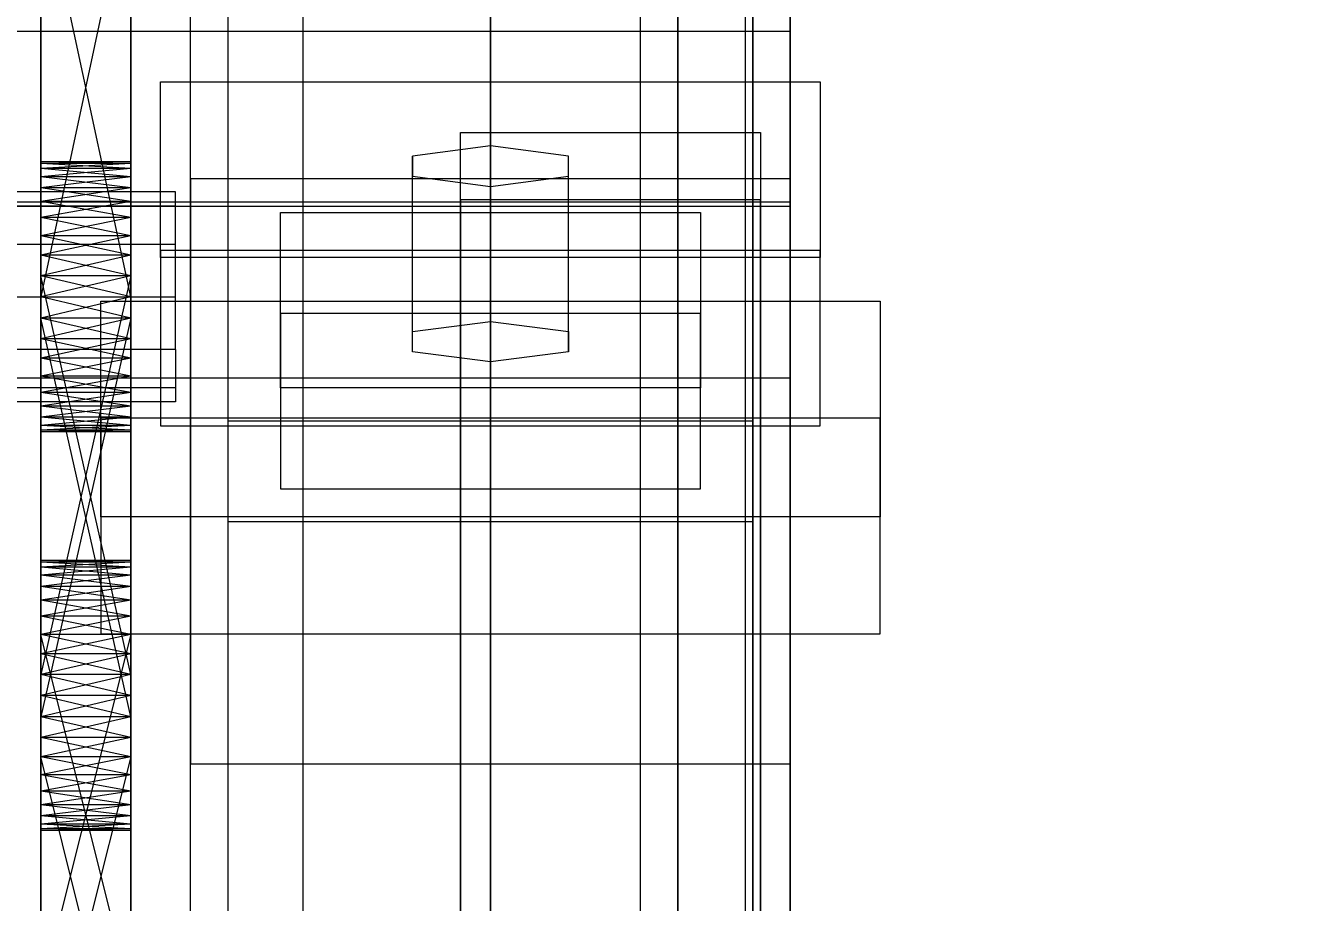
# Model space of a CAD drawing. Header units: millimetres. Extents: x -1970 to 59977, y -65068 to 6837.
# Drawn here: x 1449 to 1534.8, y -34673.9 to -34615.4 of the extents above; entities that cross this region are included whole.
import ezdxf

# ---------------------------------------------------------------- set-up
doc = ezdxf.new("R2010")
doc.units = ezdxf.units.MM
for name, color, linetype, lineweight in [('COTAS_P', 1, 'Continuous', 0), ('frontal_C03', 7, 'Continuous', 0), ('frontal_secador', 7, 'Continuous', 0)]:
    doc.layers.add(name, color=color, linetype=linetype, lineweight=lineweight)
doc.dimstyles.new('R19_100', dxfattribs={"dimtxt": 250, "dimasz": 150, "dimexe": 150, "dimexo": 80, "dimgap": 100, "dimtad": 1, "dimtih": 1, "dimtoh": 1, "dimdsep": 46, "dimcen": 0.09, "dimadec": 0, "dimazin": 0, "dimtfac": 1, "dimtdec": 4, "dimtofl": 0, "dimtmove": 0, "dimatfit": 3, "dimfxl": 1, "dimtolj": 1, "dimtzin": 0, "dimarcsym": 0})

# ---------------------------------------------------------------- blocks, each defined once
blk = doc.blocks.new('*D37')
at = {"layer": 'COTAS_P', "color": 0, "lineweight": -2, "transparency": 16777216}
for p, q in [((-1750, -35420), (-1750, -34450)), ((2600, -35420), (2600, -34450)), ((-1600, -34600), (2450, -34600))]:
    blk.add_line(p, q, dxfattribs=at)
at = {"layer": 'COTAS_P', "color": 0, "transparency": 16777216}
for points in [[(-1600, -34575), (-1600, -34625), (-1750, -34600)], [(2450, -34575), (2450, -34625), (2600, -34600)]]:
    blk.add_solid(points, dxfattribs=at)
at = {"layer": 'Defpoints', "color": 0, "transparency": 16777216}
for p in [(2600, -34600), (-1750, -35500), (2600, -35500)]:
    blk.add_point(p, dxfattribs=at)

msp = doc.modelspace()

# ---------------------------------------------------------------- linework, layer by layer
at = {"layer": 'frontal_C03'}
for p, q in [((1500, -32314.944), (1500, -34875.113)), ((1500, -34879.011), (1500, -32318.841)), ((1490, -35975), (1490, -32996.942)), ((1497, -35975), (1497, -32996.942)), ((1490, -35975), (1490, -33266.434)), ((1497, -35975), (1497, -33266.434)), ((1490, -35975), (1490, -33805.417)), ((1497, -35975), (1497, -33805.417)), ((1460, -34625.634), (1460, -34356.142)), ((1500, -34356.142), (1500, -34625.634)), ((1467.5, -34957.413), (1467.5, -34362.453)), ((1492.5, -34362.453), (1492.5, -34957.413)), ((1462.5, -34697.731), (1462.5, -34372.263)), ((1497.5, -34372.263), (1497.5, -34697.731)), ((1462.5, -34704.469), (1462.5, -34379)), ((1497.5, -34704.469), (1497.5, -34379)), ((1467.5, -34983.77), (1467.5, -34388.81)), ((1492.5, -34983.77), (1492.5, -34388.81)), ((1460, -34664.612), (1460, -34395.121)), ((1500, -34664.612), (1500, -34395.121)), ((1460, -34676.738), (1460, -34407.247)), ((1500, -34407.247), (1500, -34676.738)), ((1490, -35975), (1490, -34411.773)), ((1497, -35975), (1497, -34411.773)), ((1460, -34725.461), (1460, -34455.97)), ((1500, -34725.461), (1500, -34455.97)), ((1480, -34466.384), (1480, -34813.291)), ((1480, -34822.274), (1480, -34475.367)), ((-1500, -34615.78), (1500, -34615.78)), ((1500, -34615.78), (1500, -34627.188)), ((1500, -34615.78), (1500, -34627.473)), ((1458, -34630.396), (1458, -34619.168)), ((1458, -34619.168), (1502, -34619.168)), ((1458, -34630.861), (1458, -34619.168)), ((1502, -34619.168), (1502, -34630.396)), ((1502, -34619.168), (1502, -34630.861)), ((1478, -34627.028), (1478, -34622.536)), ((1478, -34622.536), (1498, -34622.536)), ((1478, -34683.342), (1478, -34622.536)), ((1498, -34622.536), (1498, -34627.028)), ((1498, -34622.536), (1498, -34683.342)), ((1480, -34623.435), (1474.804, -34624.108)), ((1485.196, -34624.108), (1480, -34623.435)), ((1480, -34635.128), (1480, -34623.435)), ((1474.804, -34624.108), (1474.804, -34625.456)), ((1474.804, -34635.802), (1474.804, -34624.108)), ((1485.196, -34625.456), (1485.196, -34624.108)), ((1485.196, -34635.802), (1485.196, -34624.108)), ((1474.804, -34625.456), (1480, -34626.129)), ((1474.804, -34637.149), (1474.804, -34625.456)), ((1480, -34626.129), (1485.196, -34625.456)), ((1485.196, -34637.149), (1485.196, -34625.456)), ((1500, -34625.634), (1460, -34625.634)), ((1460, -34625.634), (1460, -34664.612)), ((1460, -34895.125), (1460, -34625.634)), ((1480, -34626.129), (1480, -34637.823)), ((1500, -34664.612), (1500, -34625.634)), ((1500, -34625.634), (1500, -34895.125)), ((1500, -34627.188), (-1500, -34627.188)), ((1498, -34627.028), (1478, -34627.028)), ((1478, -34627.028), (1478, -34687.834)), ((1498, -34687.834), (1498, -34627.028)), ((1500, -34638.882), (1500, -34627.188)), ((1500, -34627.473), (-1500, -34627.473)), ((1466, -34634.597), (1466, -34627.86)), ((1466, -34627.86), (1494, -34627.86)), ((1466, -34639.554), (1466, -34627.86)), ((1494, -34627.86), (1494, -34634.597)), ((1494, -34627.86), (1494, -34639.554)), ((1500, -34638.882), (1500, -34627.473)), ((1502, -34630.396), (1458, -34630.396)), ((1458, -34630.396), (1458, -34642.09)), ((1502, -34642.09), (1502, -34630.396)), ((1502, -34630.861), (1458, -34630.861)), ((1458, -34630.861), (1458, -34642.09)), ((1502, -34642.09), (1502, -34630.861)), ((1454, -34648.16), (1454, -34633.787)), ((1454, -34633.787), (1506, -34633.787)), ((1454, -34641.583), (1454, -34633.787)), ((1506, -34633.787), (1506, -34648.16)), ((1506, -34633.787), (1506, -34641.583)), ((1494, -34634.597), (1466, -34634.597)), ((1466, -34634.597), (1466, -34646.291)), ((1494, -34646.291), (1494, -34634.597)), ((1474.804, -34635.802), (1480, -34635.128)), ((1480, -34635.128), (1485.196, -34635.802)), ((1474.804, -34637.149), (1474.804, -34635.802)), ((1485.196, -34635.802), (1485.196, -34637.149)), ((1480, -34637.823), (1474.804, -34637.149)), ((1485.196, -34637.149), (1480, -34637.823)), ((-1500, -34638.882), (1500, -34638.882)), ((1494, -34639.554), (1466, -34639.554)), ((1466, -34639.554), (1466, -34646.291)), ((1494, -34646.291), (1494, -34639.554)), ((1506, -34641.583), (1454, -34641.583)), ((1454, -34641.583), (1454, -34655.955)), ((1462.5, -34648.492), (1462.5, -34641.754)), ((1462.5, -34641.754), (1497.5, -34641.754)), ((1462.5, -34967.223), (1462.5, -34641.754)), ((1497.5, -34641.754), (1497.5, -34648.492)), ((1497.5, -34641.754), (1497.5, -34967.223)), ((1506, -34655.955), (1506, -34641.583)), ((1458, -34642.09), (1502, -34642.09)), ((1466, -34646.291), (1494, -34646.291)), ((1506, -34648.16), (1454, -34648.16)), ((1454, -34648.16), (1454, -34655.955)), ((1497.5, -34648.492), (1462.5, -34648.492)), ((1462.5, -34973.96), (1462.5, -34648.492)), ((1497.5, -34973.96), (1497.5, -34648.492)), ((1506, -34655.955), (1506, -34648.16)), ((1454, -34655.955), (1506, -34655.955)), ((1460, -34664.612), (1500, -34664.612)), ((1460, -34934.104), (1460, -34664.612)), ((1500, -34934.104), (1500, -34664.612))]:
    msp.add_line(p, q, dxfattribs=at)
at = {"layer": 'frontal_secador'}
for p, q in [((1450, -34636.281), (1450, -34597.481)), ((1456, -34597.481), (1456, -34636.281)), ((1450, -34599.136), (1450, -34636.281)), ((1456, -34636.281), (1456, -34599.136)), ((1450, -34636.281), (1450, -34601.414)), ((1456, -34601.414), (1456, -34636.281)), ((1450, -34633.5), (1450, -34604.092)), ((1450, -34636.281), (1450, -34604.092)), ((1456, -34604.092), (1456, -34633.5)), ((1456, -34604.092), (1456, -34636.281)), ((1450, -34605.5), (1450, -34633.5)), ((1456, -34633.5), (1450, -34605.5)), ((1456, -34605.5), (1450, -34633.5)), ((1456, -34633.5), (1456, -34605.5)), ((1450, -34624.611), (1450, -34624.5)), ((1456, -34624.611), (1450, -34624.5)), ((1456, -34624.5), (1450, -34624.5)), ((1456, -34624.5), (1450, -34624.611)), ((1450, -34624.5), (1450, -34624.941)), ((1450, -34624.5), (1450, -34626.219)), ((1450, -34624.611), (1450, -34625.481)), ((1450, -34624.941), (1450, -34624.611)), ((1450, -34624.611), (1450, -34627.136)), ((1450, -34624.611), (1450, -34632.092)), ((1450, -34629.414), (1450, -34624.611)), ((1456, -34624.941), (1450, -34624.611)), ((1456, -34624.611), (1450, -34624.611)), ((1456, -34624.611), (1450, -34624.941)), ((1456, -34624.611), (1456, -34624.5)), ((1456, -34624.941), (1456, -34624.5)), ((1456, -34626.219), (1456, -34624.5)), ((1456, -34625.481), (1456, -34624.611)), ((1456, -34624.611), (1456, -34624.941)), ((1456, -34627.136), (1456, -34624.611)), ((1456, -34632.092), (1456, -34624.611)), ((1456, -34624.611), (1456, -34629.414)), ((1450, -34625.481), (1450, -34624.941)), ((1456, -34625.481), (1450, -34624.941)), ((1456, -34624.941), (1450, -34624.941)), ((1456, -34624.941), (1450, -34625.481)), ((1450, -34624.941), (1450, -34626.219)), ((1450, -34625.481), (1450, -34627.136)), ((1450, -34626.219), (1450, -34625.481)), ((1450, -34629.414), (1450, -34625.481)), ((1456, -34626.219), (1450, -34625.481)), ((1456, -34625.481), (1450, -34625.481)), ((1456, -34625.481), (1450, -34626.219)), ((1456, -34624.941), (1456, -34625.481)), ((1456, -34626.219), (1456, -34624.941)), ((1456, -34627.136), (1456, -34625.481)), ((1456, -34625.481), (1456, -34626.219)), ((1456, -34625.481), (1456, -34629.414)), ((1450, -34627.136), (1450, -34626.219)), ((1456, -34627.136), (1450, -34626.219)), ((1456, -34626.219), (1450, -34626.219)), ((1456, -34626.219), (1450, -34627.136)), ((1450, -34626.219), (1450, -34628.21)), ((1450, -34626.219), (1450, -34630.719)), ((1450, -34626.219), (1450, -34661.483)), ((1450, -34664.161), (1450, -34626.219)), ((1456, -34626.219), (1456, -34627.136)), ((1456, -34628.21), (1456, -34626.219)), ((1456, -34630.719), (1456, -34626.219)), ((1456, -34661.483), (1456, -34626.219)), ((1456, -34626.219), (1456, -34664.161)), ((1459, -34626.5), (1439, -34626.5)), ((1450, -34627.136), (1450, -34629.414)), ((1450, -34628.21), (1450, -34627.136)), ((1450, -34627.136), (1450, -34632.092)), ((1456, -34628.21), (1450, -34627.136)), ((1456, -34627.136), (1450, -34627.136)), ((1456, -34627.136), (1450, -34628.21)), ((1456, -34629.414), (1456, -34627.136)), ((1456, -34627.136), (1456, -34628.21)), ((1456, -34632.092), (1456, -34627.136)), ((1459, -34627.438), (1459, -34626.5)), ((1459, -34627.438), (1439, -34627.438)), ((1459, -34630), (1459, -34627.438)), ((1450, -34629.414), (1450, -34628.21)), ((1456, -34629.414), (1450, -34628.21)), ((1456, -34628.21), (1450, -34628.21)), ((1456, -34628.21), (1450, -34629.414)), ((1450, -34628.21), (1450, -34630.719)), ((1456, -34628.21), (1456, -34629.414)), ((1456, -34630.719), (1456, -34628.21)), ((1450, -34629.414), (1450, -34632.092)), ((1450, -34630.719), (1450, -34629.414)), ((1450, -34660.075), (1450, -34629.414)), ((1450, -34665.365), (1450, -34629.414)), ((1450, -34668.635), (1450, -34629.414)), ((1456, -34630.719), (1450, -34629.414)), ((1456, -34629.414), (1450, -34629.414)), ((1456, -34629.414), (1450, -34630.719)), ((1456, -34632.092), (1456, -34629.414)), ((1456, -34629.414), (1456, -34630.719)), ((1456, -34629.414), (1456, -34660.075)), ((1456, -34629.414), (1456, -34665.365)), ((1456, -34629.414), (1456, -34668.635)), ((1459, -34630), (1439, -34630)), ((1459, -34633.5), (1459, -34630)), ((1450, -34632.092), (1450, -34630.719)), ((1456, -34632.092), (1450, -34630.719)), ((1456, -34630.719), (1450, -34630.719)), ((1456, -34630.719), (1450, -34632.092)), ((1450, -34630.719), (1450, -34658.668)), ((1450, -34633.5), (1450, -34630.719)), ((1450, -34630.719), (1450, -34661.483)), ((1450, -34664.161), (1450, -34630.719)), ((1456, -34630.719), (1456, -34632.092)), ((1456, -34658.668), (1456, -34630.719)), ((1456, -34630.719), (1456, -34633.5)), ((1456, -34661.483), (1456, -34630.719)), ((1456, -34630.719), (1456, -34664.161)), ((1450, -34632.092), (1450, -34634.908)), ((1450, -34633.5), (1450, -34632.092)), ((1450, -34660.075), (1450, -34632.092)), ((1450, -34632.092), (1450, -34658.668)), ((1450, -34632.092), (1450, -34662.857)), ((1450, -34632.092), (1450, -34665.365)), ((1450, -34632.092), (1450, -34668.635)), ((1456, -34633.5), (1450, -34632.092)), ((1456, -34632.092), (1450, -34632.092)), ((1456, -34632.092), (1450, -34658.668)), ((1456, -34658.668), (1450, -34632.092)), ((1456, -34632.092), (1450, -34633.5)), ((1456, -34634.908), (1456, -34632.092)), ((1456, -34632.092), (1456, -34633.5)), ((1456, -34632.092), (1456, -34660.075)), ((1456, -34658.668), (1456, -34632.092)), ((1456, -34662.857), (1456, -34632.092)), ((1456, -34665.365), (1456, -34632.092)), ((1456, -34668.635), (1456, -34632.092)), ((1439, -34633.5), (1459, -34633.5)), ((1450, -34636.281), (1450, -34633.5)), ((1450, -34633.5), (1450, -34634.908)), ((1450, -34633.5), (1456, -34633.5)), ((1456, -34633.5), (1450, -34634.908)), ((1456, -34634.908), (1450, -34633.5)), ((1450, -34661.483), (1450, -34633.5)), ((1450, -34664.161), (1450, -34633.5)), ((1456, -34633.5), (1456, -34636.281)), ((1456, -34634.908), (1456, -34633.5)), ((1456, -34633.5), (1456, -34661.483)), ((1456, -34633.5), (1456, -34664.161)), ((1459, -34637), (1459, -34633.5)), ((1450, -34634.908), (1450, -34636.281)), ((1456, -34634.908), (1450, -34634.908)), ((1456, -34634.908), (1450, -34636.281)), ((1456, -34636.281), (1450, -34634.908)), ((1450, -34634.908), (1450, -34662.857)), ((1450, -34661.483), (1450, -34634.908)), ((1456, -34661.483), (1450, -34634.908)), ((1456, -34634.908), (1450, -34661.483)), ((1456, -34636.281), (1456, -34634.908)), ((1456, -34662.857), (1456, -34634.908)), ((1456, -34634.908), (1456, -34661.483)), ((1450, -34638.79), (1450, -34636.281)), ((1450, -34636.281), (1450, -34637.586)), ((1450, -34640.781), (1450, -34636.281)), ((1450, -34642.5), (1450, -34636.281)), ((1456, -34636.281), (1450, -34636.281)), ((1456, -34636.281), (1450, -34637.586)), ((1456, -34637.586), (1450, -34636.281)), ((1456, -34636.281), (1456, -34638.79)), ((1456, -34637.586), (1456, -34636.281)), ((1456, -34636.281), (1456, -34640.781)), ((1456, -34636.281), (1456, -34642.5)), ((1459, -34637), (1439, -34637)), ((1459, -34637), (1459, -34639.562)), ((1450, -34637.586), (1450, -34638.79)), ((1456, -34637.586), (1450, -34637.586)), ((1456, -34637.586), (1450, -34638.79)), ((1456, -34638.79), (1450, -34637.586)), ((1456, -34638.79), (1456, -34637.586)), ((1450, -34640.781), (1450, -34638.79)), ((1450, -34638.79), (1450, -34639.864)), ((1456, -34638.79), (1450, -34638.79)), ((1456, -34638.79), (1450, -34639.864)), ((1456, -34639.864), (1450, -34638.79)), ((1456, -34638.79), (1456, -34640.781)), ((1456, -34639.864), (1456, -34638.79)), ((1459, -34639.562), (1439, -34639.562)), ((1450, -34639.864), (1450, -34640.781)), ((1456, -34639.864), (1450, -34639.864)), ((1456, -34639.864), (1450, -34640.781)), ((1456, -34640.781), (1450, -34639.864)), ((1456, -34640.781), (1456, -34639.864)), ((1459, -34639.562), (1459, -34640.5)), ((1459, -34640.5), (1439, -34640.5)), ((1450, -34642.059), (1450, -34640.781)), ((1450, -34640.781), (1450, -34641.519)), ((1450, -34642.5), (1450, -34640.781)), ((1456, -34640.781), (1450, -34640.781)), ((1456, -34640.781), (1450, -34641.519)), ((1456, -34641.519), (1450, -34640.781)), ((1456, -34640.781), (1456, -34642.059)), ((1456, -34641.519), (1456, -34640.781)), ((1456, -34640.781), (1456, -34642.5)), ((1450, -34641.519), (1450, -34642.059)), ((1456, -34641.519), (1450, -34641.519)), ((1456, -34641.519), (1450, -34642.059)), ((1456, -34642.059), (1450, -34641.519)), ((1456, -34642.059), (1456, -34641.519)), ((1450, -34642.5), (1450, -34642.059)), ((1450, -34642.059), (1450, -34642.389)), ((1456, -34642.059), (1450, -34642.059)), ((1456, -34642.059), (1450, -34642.389)), ((1456, -34642.389), (1450, -34642.059)), ((1450, -34642.389), (1450, -34642.5)), ((1456, -34642.389), (1450, -34642.389)), ((1456, -34642.389), (1450, -34642.5)), ((1456, -34642.5), (1450, -34642.389)), ((1456, -34642.5), (1450, -34642.5)), ((1456, -34642.059), (1456, -34642.5)), ((1456, -34642.389), (1456, -34642.059)), ((1456, -34642.5), (1456, -34642.389)), ((1450, -34651.186), (1450, -34651.075)), ((1456, -34651.186), (1450, -34651.075)), ((1456, -34651.075), (1450, -34651.075)), ((1456, -34651.075), (1450, -34651.186)), ((1450, -34651.075), (1450, -34651.516)), ((1450, -34651.186), (1450, -34652.056)), ((1450, -34651.516), (1450, -34651.186)), ((1450, -34653.712), (1450, -34651.186)), ((1456, -34651.516), (1450, -34651.186)), ((1456, -34651.186), (1450, -34651.186)), ((1456, -34651.186), (1450, -34651.516)), ((1456, -34651.186), (1456, -34651.075)), ((1456, -34651.516), (1456, -34651.075)), ((1456, -34652.056), (1456, -34651.186)), ((1456, -34651.186), (1456, -34651.516)), ((1456, -34651.186), (1456, -34653.712)), ((1450, -34652.056), (1450, -34651.516)), ((1456, -34652.056), (1450, -34651.516)), ((1456, -34651.516), (1450, -34651.516)), ((1456, -34651.516), (1450, -34652.056)), ((1450, -34651.516), (1450, -34652.794)), ((1450, -34651.516), (1450, -34654.785)), ((1450, -34651.516), (1450, -34682.642)), ((1450, -34652.056), (1450, -34653.712)), ((1450, -34652.794), (1450, -34652.056)), ((1450, -34652.056), (1450, -34655.99)), ((1450, -34652.056), (1450, -34661.483)), ((1456, -34652.794), (1450, -34652.056)), ((1456, -34652.056), (1450, -34652.056)), ((1456, -34652.056), (1450, -34652.794)), ((1456, -34651.516), (1456, -34652.056)), ((1456, -34652.794), (1456, -34651.516)), ((1456, -34654.785), (1456, -34651.516)), ((1456, -34682.642), (1456, -34651.516)), ((1456, -34653.712), (1456, -34652.056)), ((1456, -34652.056), (1456, -34652.794)), ((1456, -34655.99), (1456, -34652.056)), ((1456, -34661.483), (1456, -34652.056)), ((1450, -34653.712), (1450, -34652.794)), ((1456, -34653.712), (1450, -34652.794)), ((1456, -34652.794), (1450, -34652.794)), ((1456, -34652.794), (1450, -34653.712)), ((1450, -34652.794), (1450, -34654.785)), ((1456, -34652.794), (1456, -34653.712)), ((1456, -34654.785), (1456, -34652.794)), ((1450, -34653.712), (1450, -34655.99)), ((1450, -34654.785), (1450, -34653.712)), ((1450, -34681.268), (1450, -34653.712)), ((1450, -34686.831), (1450, -34653.712)), ((1450, -34653.712), (1450, -34661.483)), ((1450, -34693.05), (1450, -34653.712)), ((1456, -34654.785), (1450, -34653.712)), ((1456, -34653.712), (1450, -34653.712)), ((1456, -34653.712), (1450, -34654.785)), ((1456, -34655.99), (1456, -34653.712)), ((1456, -34653.712), (1456, -34654.785)), ((1456, -34653.712), (1456, -34681.268)), ((1456, -34653.712), (1456, -34686.831)), ((1456, -34661.483), (1456, -34653.712)), ((1456, -34653.712), (1456, -34693.05)), ((1450, -34655.99), (1450, -34654.785)), ((1456, -34655.99), (1450, -34654.785)), ((1456, -34654.785), (1450, -34654.785)), ((1456, -34654.785), (1450, -34655.99)), ((1450, -34654.785), (1450, -34679.964)), ((1450, -34657.294), (1450, -34654.785)), ((1450, -34654.785), (1450, -34682.642)), ((1450, -34660.075), (1450, -34654.785)), ((1450, -34690.413), (1450, -34654.785)), ((1456, -34654.785), (1456, -34655.99)), ((1456, -34679.964), (1456, -34654.785)), ((1456, -34654.785), (1456, -34657.294)), ((1456, -34682.642), (1456, -34654.785)), ((1456, -34654.785), (1456, -34660.075)), ((1456, -34654.785), (1456, -34690.413)), ((1450, -34655.99), (1450, -34658.668)), ((1450, -34657.294), (1450, -34655.99)), ((1450, -34681.268), (1450, -34655.99)), ((1450, -34655.99), (1450, -34679.964)), ((1450, -34655.99), (1450, -34661.483)), ((1456, -34657.294), (1450, -34655.99)), ((1456, -34655.99), (1450, -34655.99)), ((1456, -34655.99), (1450, -34679.964)), ((1456, -34679.964), (1450, -34655.99)), ((1456, -34655.99), (1450, -34657.294)), ((1456, -34658.668), (1456, -34655.99)), ((1456, -34655.99), (1456, -34657.294)), ((1456, -34655.99), (1456, -34681.268)), ((1456, -34679.964), (1456, -34655.99)), ((1456, -34661.483), (1456, -34655.99)), ((1450, -34658.668), (1450, -34657.294)), ((1456, -34658.668), (1450, -34657.294)), ((1456, -34657.294), (1450, -34657.294)), ((1450, -34660.075), (1450, -34657.294)), ((1456, -34657.294), (1450, -34658.668)), ((1456, -34657.294), (1456, -34658.668)), ((1456, -34657.294), (1456, -34660.075)), ((1450, -34658.668), (1450, -34660.075)), ((1456, -34658.668), (1450, -34658.668)), ((1456, -34658.668), (1450, -34660.075)), ((1450, -34658.668), (1450, -34661.483)), ((1456, -34660.075), (1450, -34658.668)), ((1456, -34660.075), (1456, -34658.668)), ((1456, -34661.483), (1456, -34658.668)), ((1450, -34662.857), (1450, -34660.075)), ((1450, -34660.075), (1450, -34661.483)), ((1450, -34665.365), (1450, -34660.075)), ((1456, -34660.075), (1450, -34660.075)), ((1456, -34660.075), (1450, -34661.483)), ((1456, -34661.483), (1450, -34660.075)), ((1450, -34690.413), (1450, -34660.075)), ((1456, -34660.075), (1456, -34662.857)), ((1456, -34661.483), (1456, -34660.075)), ((1456, -34660.075), (1456, -34665.365)), ((1456, -34660.075), (1456, -34690.413)), ((1450, -34662.857), (1450, -34661.483)), ((1456, -34661.483), (1450, -34661.483)), ((1456, -34661.483), (1450, -34662.857)), ((1456, -34662.857), (1450, -34661.483)), ((1450, -34661.483), (1450, -34664.161)), ((1450, -34661.483), (1450, -34689.34)), ((1450, -34661.483), (1450, -34691.331)), ((1450, -34661.483), (1450, -34693.05)), ((1450, -34661.483), (1450, -34666.439)), ((1450, -34661.483), (1450, -34668.965)), ((1456, -34661.483), (1456, -34662.857)), ((1456, -34664.161), (1456, -34661.483)), ((1456, -34689.34), (1456, -34661.483)), ((1456, -34691.331), (1456, -34661.483)), ((1456, -34693.05), (1456, -34661.483)), ((1456, -34666.439), (1456, -34661.483)), ((1456, -34668.965), (1456, -34661.483)), ((1450, -34665.365), (1450, -34662.857)), ((1450, -34662.857), (1450, -34664.161)), ((1456, -34662.857), (1450, -34662.857)), ((1456, -34662.857), (1450, -34664.161)), ((1456, -34664.161), (1450, -34662.857)), ((1450, -34688.135), (1450, -34662.857)), ((1450, -34690.413), (1450, -34662.857)), ((1456, -34662.857), (1456, -34665.365)), ((1456, -34664.161), (1456, -34662.857)), ((1456, -34662.857), (1456, -34688.135)), ((1456, -34662.857), (1456, -34690.413)), ((1450, -34664.161), (1450, -34665.365)), ((1456, -34664.161), (1450, -34664.161)), ((1456, -34664.161), (1450, -34665.365)), ((1456, -34665.365), (1450, -34664.161)), ((1450, -34664.161), (1450, -34689.34)), ((1450, -34688.135), (1450, -34664.161)), ((1456, -34688.135), (1450, -34664.161)), ((1456, -34664.161), (1450, -34688.135)), ((1450, -34666.439), (1450, -34664.161)), ((1450, -34668.094), (1450, -34664.161)), ((1450, -34668.965), (1450, -34664.161)), ((1456, -34665.365), (1456, -34664.161)), ((1456, -34689.34), (1456, -34664.161)), ((1456, -34664.161), (1456, -34688.135)), ((1456, -34664.161), (1456, -34666.439)), ((1456, -34664.161), (1456, -34668.094)), ((1456, -34664.161), (1456, -34668.965)), ((1450, -34667.357), (1450, -34665.365)), ((1450, -34665.365), (1450, -34666.439)), ((1450, -34668.635), (1450, -34665.365)), ((1456, -34665.365), (1450, -34665.365)), ((1456, -34665.365), (1450, -34666.439)), ((1456, -34666.439), (1450, -34665.365)), ((1456, -34665.365), (1456, -34667.357)), ((1456, -34666.439), (1456, -34665.365)), ((1456, -34665.365), (1456, -34668.635)), ((1450, -34666.439), (1450, -34667.357)), ((1456, -34666.439), (1450, -34666.439)), ((1456, -34666.439), (1450, -34667.357)), ((1456, -34667.357), (1450, -34666.439)), ((1450, -34668.094), (1450, -34666.439)), ((1450, -34666.439), (1450, -34668.965)), ((1456, -34667.357), (1456, -34666.439)), ((1456, -34666.439), (1456, -34668.094)), ((1456, -34668.965), (1456, -34666.439)), ((1450, -34668.635), (1450, -34667.357)), ((1450, -34667.357), (1450, -34668.094)), ((1456, -34667.357), (1450, -34667.357)), ((1456, -34667.357), (1450, -34668.094)), ((1456, -34668.094), (1450, -34667.357)), ((1456, -34667.357), (1456, -34668.635)), ((1456, -34668.094), (1456, -34667.357)), ((1450, -34668.094), (1450, -34668.635)), ((1456, -34668.094), (1450, -34668.094)), ((1456, -34668.094), (1450, -34668.635)), ((1456, -34668.635), (1450, -34668.094)), ((1450, -34668.965), (1450, -34668.094)), ((1456, -34668.635), (1456, -34668.094)), ((1456, -34668.094), (1456, -34668.965)), ((1450, -34669.075), (1450, -34668.635)), ((1450, -34668.635), (1450, -34668.965)), ((1456, -34668.635), (1450, -34668.635)), ((1456, -34668.635), (1450, -34668.965)), ((1456, -34668.965), (1450, -34668.635)), ((1450, -34668.965), (1450, -34669.075)), ((1456, -34668.965), (1450, -34668.965)), ((1456, -34668.965), (1450, -34669.075)), ((1456, -34669.075), (1450, -34668.965)), ((1456, -34669.075), (1450, -34669.075)), ((1456, -34668.635), (1456, -34669.075)), ((1456, -34668.965), (1456, -34668.635)), ((1456, -34669.075), (1456, -34668.965))]:
    msp.add_line(p, q, dxfattribs=at)

# ---------------------------------------------------------------- dimensions: what is measured, and where the dimension line sits
at = {"layer": 'COTAS_P'}
dim = msp.add_aligned_dim(p1=(-1750, -35500), p2=(2600, -35500), distance=900, text='<> P', dimstyle='R19_100', dxfattribs=at)
dim.commit()
dim.dimension.update_dxf_attribs({"geometry": '*D37', "text_midpoint": (425, -34600)})

doc.saveas('drawing.dxf')
